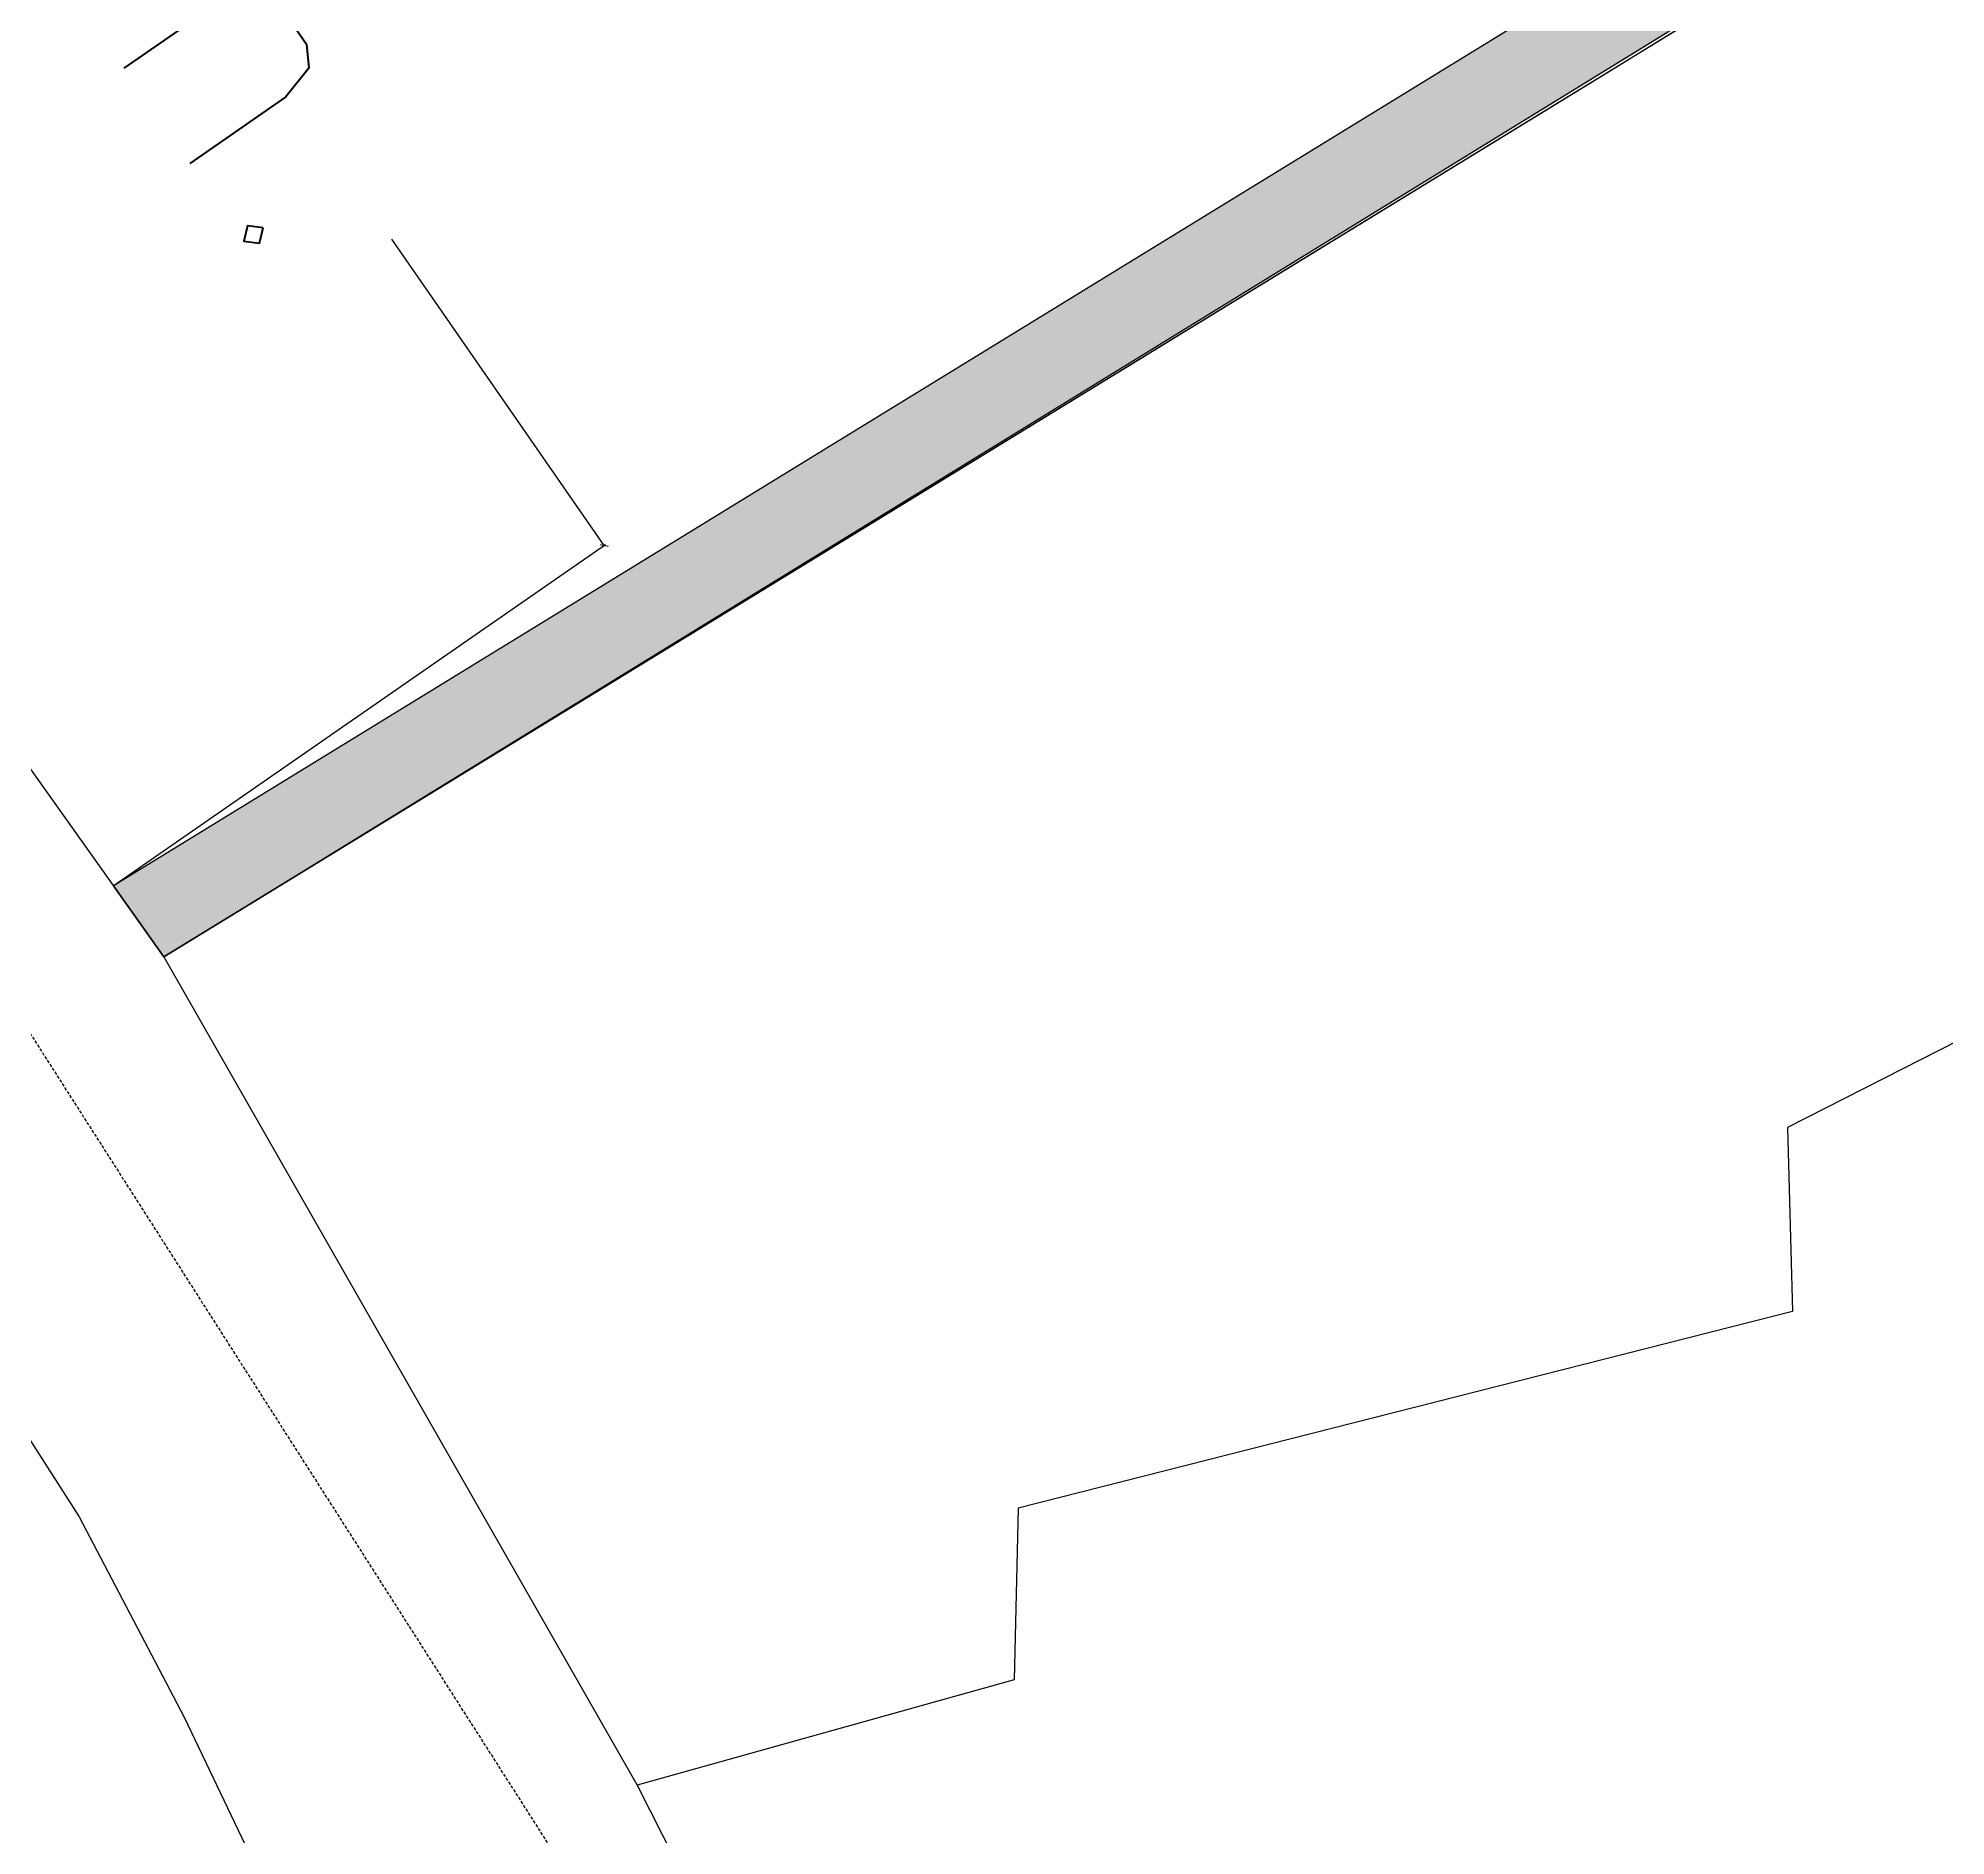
# Model space of a CAD drawing. Header units: millimetres. Extents: x 605783 to 631525, y 1302882 to 1327028.
# Drawn here: x 608195.3 to 608350.6, y 1304191.4 to 1304337.9 of the extents above; entities that cross this region are included whole.
import ezdxf

# ---------------------------------------------------------------- set-up
doc = ezdxf.new("R2010")
doc.units = ezdxf.units.MM
doc.header["$PDMODE"] = 35
doc.header["$PDSIZE"] = 1.5
doc.linetypes.add('HIDDEN', pattern=[0.375, 0.25, -0.125])
for name, color, linetype in [('2', 7, 'Continuous'), ('3', 7, 'Continuous'), ('CVL_CUADCON_TIT', 1, 'Continuous')]:
    doc.layers.add(name, color=color, linetype=linetype)
doc.styles.add('ROMANS', font='ROMANS', dxfattribs={"height": 0.2})
doc.dimstyles.new('STANDARD$0', dxfattribs={"dimtxt": 0.6, "dimasz": 0.5, "dimexe": 0.125, "dimexo": 0.000625, "dimgap": 0.0625, "dimtad": 0, "dimzin": 1, "dimdsep": 46, "dimtxsty": 'ROMANS', "dimblk1": 'ARCHTICK', "dimblk2": 'ARCHTICK', "dimsah": 1, "dimcen": 2.5, "dimclrd": 1, "dimclre": 1, "dimclrt": 30, "dimaunit": 1, "dimadec": 0, "dimazin": 0, "dimtfac": 1, "dimtix": 1, "dimtofl": 0, "dimtmove": 1, "dimatfit": 3, "dimldrblk": 'ARCHTICK', "dimfxl": 1, "dimtolj": 1, "dimtzin": 1, "dimarcsym": 0})

# ---------------------------------------------------------------- blocks, each defined once
blk = doc.blocks.new('_ARCHTICK')
at = {"color": 0, "linetype": 'ByBlock', "const_width": 0.15}
blk.add_lwpolyline([(-0.5, -0.5), (0.5, 0.5)], dxfattribs=at)
blk = doc.blocks.new('*D303')
at = {"layer": 'CVL_CUADCON_TIT', "color": 1, "linetype": 'Continuous', "lineweight": -2, "transparency": 16777216}
for p, q in [((608090.75, 1304428.38), (608130.83, 1304456.18)), ((608130.73, 1304456.11), (608148.04, 1304431.15)), ((608241.4, 1304296.53), (608224.1, 1304321.49)), ((608201.42, 1304268.8), (608241.51, 1304296.6))]:
    blk.add_line(p, q, dxfattribs=at)
at = {"layer": 'Defpoints', "color": 0, "transparency": 16777216}
for p in [(608090.75, 1304428.38), (608241.4, 1304296.53), (608201.42, 1304268.8)]:
    blk.add_point(p, dxfattribs=at)
at = {"layer": 'CVL_CUADCON_TIT', "color": 1, "lineweight": -2, "transparency": 16777216, "xscale": 0.5, "yscale": 0.5, "zscale": 0.5}
for p, rotation in [((608130.73, 1304456.11), 124.7428550382277), ((608241.4, 1304296.53), 304.7428550382277)]:
    blk.add_blockref('_ARCHTICK', p, dxfattribs=dict(at, rotation=rotation))
at = {"layer": 'CVL_CUADCON_TIT', "color": 30, "transparency": 16777216, "insert": (608186.07, 1304376.32), "char_height": 0.2, "attachment_point": 5, "rotation": 304.7429, "style": 'ROMANS'}
blk.add_mtext('\\A1;{\\H100x;\\C7;194.20m.}', dxfattribs=at)

msp = doc.modelspace()

# ---------------------------------------------------------------- hatches: boundary and pattern name
h = msp.add_hatch(color=7)
h.set_gradient(color1=(0, 0, 255), color2=(255, 255, 0), tint=1)
h.paths.add_polyline_path([(608256.30639, 1304448.77558), (608318.88312, 1304340.91344), (608201.42371, 1304268.80441), (608205.53505, 1304263.01568), (608495.94648, 1304441.73877), (608421.78644, 1304559.30772)])

# ---------------------------------------------------------------- linework, layer by layer
at = {"layer": '2', "color": 1, "linetype": 'Continuous'}
msp.add_line((608205.53503, 1304263.01567), (608244.08003, 1304195.52767), dxfattribs=at)
for points in [[(608046.14703, 1305144.14967), (607989.57803, 1304978.28967), (607956.24203, 1304881.11367), (607955.76103, 1304869.16767), (607956.03603, 1304860.01967), (607955.28703, 1304853.66467), (607955.81903, 1304843.75367), (607958.91503, 1304824.19467), (607965.82903, 1304802.10467), (607972.48103, 1304783.82567), (608000.94803, 1304675.90167), (608014.50403, 1304640.61567), (608056.73503, 1304517.22867), (608066.21803, 1304483.70967), (608074.39903, 1304463.91067), (608086.40903, 1304437.26267), (608095.09403, 1304419.49767), (608112.95103, 1304393.37367), (608205.53503, 1304263.01567)], [(607929.24203, 1304723.97767), (607940.93803, 1304726.21867), (608046.03803, 1304424.11767), (608059.94503, 1304411.86267), (608083.41503, 1304382.79567), (608114.95603, 1304342.51367), (608150.51003, 1304292.55767), (608198.63203, 1304217.39067), (608207.18203, 1304201.08967), (608233.56403, 1304145.83367)], [(608593.30603, 1304495.14367), (608511.28203, 1304451.24467), (608391.50503, 1304376.99967), (608205.53503, 1304263.01567)], [(608626.57003, 1304396.14467), (608337.74503, 1304249.11667), (608338.17403, 1304234.11967), (608275.09503, 1304218.10367), (608274.76703, 1304204.12567), (608244.08003, 1304195.52767)], [(608244.08003, 1304195.52767), (608261.70203, 1304160.76067), (608283.41903, 1304113.81067), (608302.58503, 1304071.17067)]]:
    msp.add_lwpolyline(points, dxfattribs=at)
at = {"layer": '3', "color": 30, "linetype": 'HIDDEN'}
msp.add_lwpolyline([(607944.73803, 1304821.00367), (607972.27303, 1304743.63067), (608062.32603, 1304478.18767), (608085.43303, 1304428.28167), (608158.49403, 1304313.36767), (608240.37503, 1304185.20067), (608263.52503, 1304143.42767), (608286.10603, 1304089.96467), (608302.05803, 1304031.95367)], dxfattribs=at)
at = {"layer": 'CVL_CUADCON_TIT', "color": 2}
msp.add_line((608205.53495, 1304263.01582), (608201.42371, 1304268.80441), dxfattribs=at)
at = {"layer": 'CVL_CUADCON_TIT', "color": 2, "flags": 128}
for points in [[(608201.4237, 1304268.80441), (608205.53503, 1304263.01567), (608495.94648, 1304441.73877), (608421.78644, 1304559.30772), (608256.30639, 1304448.77558), (608318.88312, 1304340.91344), (608201.4237, 1304268.80441)], [(608201.42371, 1304268.80441), (608205.53505, 1304263.01568), (608322.34075, 1304334.60777), (608495.94648, 1304441.73877), (608421.78644, 1304559.30772), (608256.30639, 1304448.77558), (608318.88312, 1304340.91344), (608201.42371, 1304268.80441)]]:
    msp.add_lwpolyline(points, dxfattribs=at)

# ---------------------------------------------------------------- dimensions: what is measured, and where the dimension line sits
at = {"layer": 'CVL_CUADCON_TIT', "color": 2}
dim = msp.add_aligned_dim(p1=(608090.75153, 1304428.38017), p2=(608201.42368, 1304268.80444), distance=48.6548, text='{\\H100x;\\C7;<>}', dimstyle='STANDARD$0', override={"dimpost": 'm.', "dimfxl": 0.1}, dxfattribs=at)
dim.commit()
dim.dimension.update_dxf_attribs({"geometry": '*D303', "text_midpoint": (608186.06813, 1304376.3204)})

doc.saveas('drawing.dxf')
